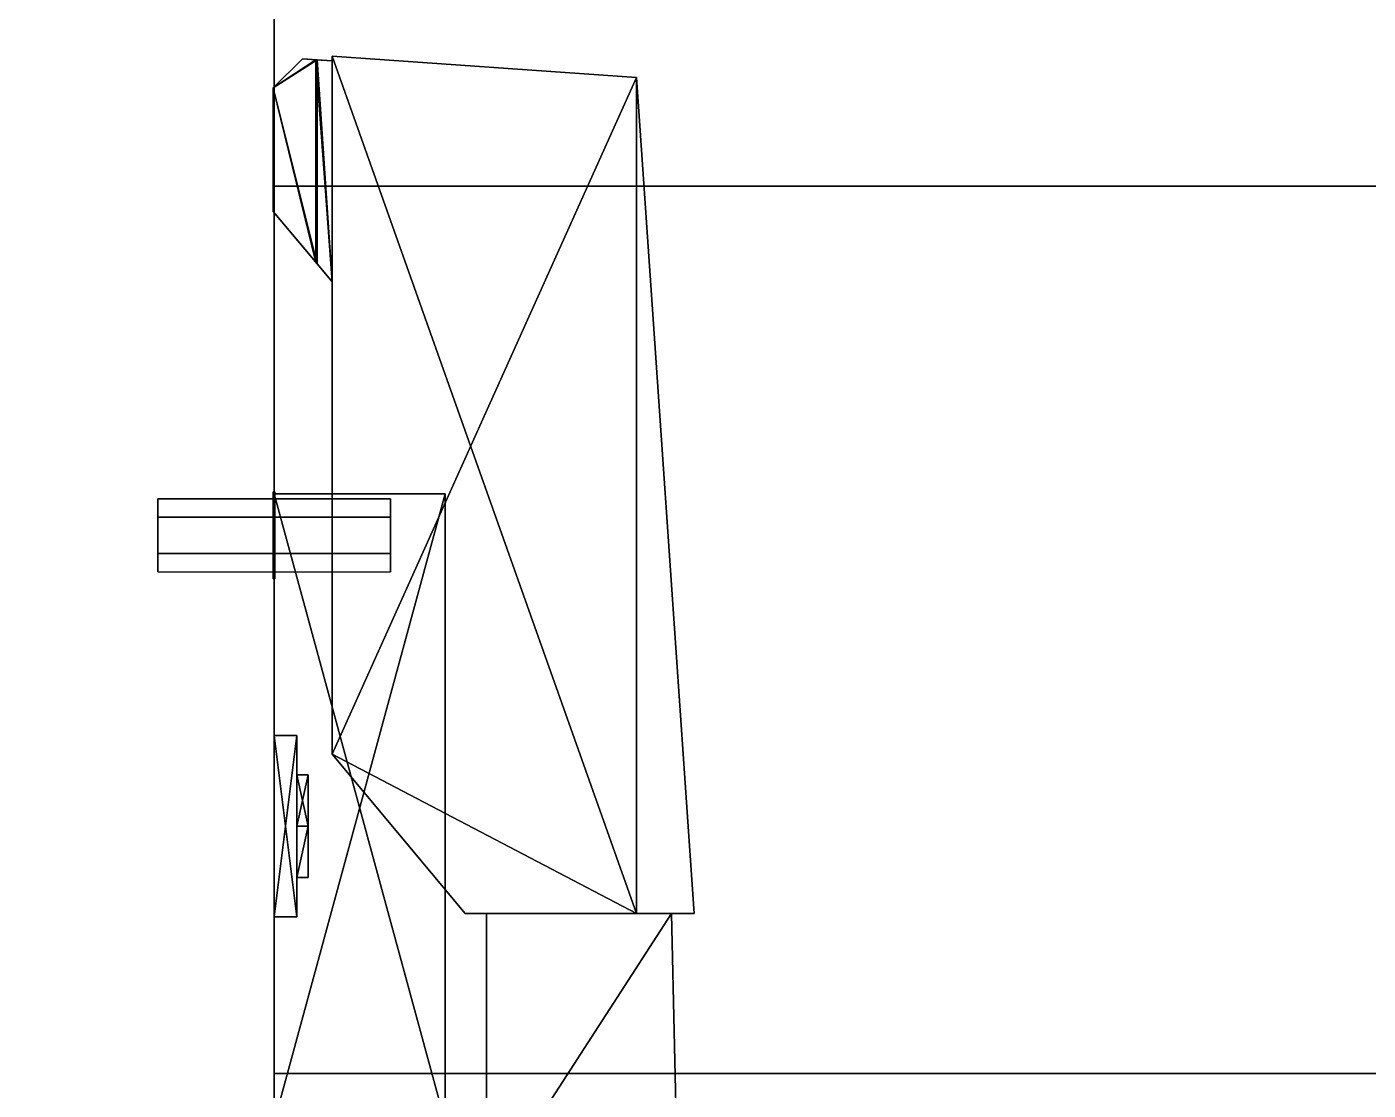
# Model space of a CAD drawing. Extents: x 0 to 3903, y -1756 to 0.
# Drawn here: x 1666 to 1758.2, y -699.2 to -626 of the extents above; entities that cross this region are included whole.
import ezdxf

# ---------------------------------------------------------------- set-up
doc = ezdxf.new("R2010")
doc.units = 0
for name, color, linetype in [('LAYER0', 7, 'CONTINUOUS'), ('LAYER1', 7, 'CONTINUOUS'), ('LAYER107', 7, 'CONTINUOUS'), ('LAYER108', 7, 'CONTINUOUS'), ('LAYER111', 7, 'CONTINUOUS'), ('LAYER112', 254, 'CONTINUOUS'), ('LAYER123', 253, 'CONTINUOUS'), ('LAYER124', 253, 'CONTINUOUS'), ('LAYER126', 253, 'CONTINUOUS'), ('LAYER127', 253, 'CONTINUOUS'), ('LAYER148', 35, 'CONTINUOUS'), ('LAYER89', 7, 'CONTINUOUS')]:
    doc.layers.add(name, color=color, linetype=linetype)

msp = doc.modelspace()

# ---------------------------------------------------------------- linework, layer by layer
at = {"layer": 'LAYER0', "invisible_edges": 1}
for points in [[(3902.994, -18.002), (0.0042, -1756.002), (0.0042, -18.002), (3902.994, -18.002)], [(0.0042, -1756.002), (3902.994, -18.002), (3902.994, -1756.002), (0.0042, -1756.002)], [(3902.994, -1756.002, 5), (0.0042, -18.002, 5), (0.0042, -1756.002, 5), (3902.994, -1756.002, 5)], [(0.0042, -18.002, 5), (3902.994, -1756.002, 5), (3902.994, -18.002, 5), (0.0042, -18.002, 5)]]:
    msp.add_3dface(points, dxfattribs=at)
at = {"layer": 'LAYER107', "invisible_edges": 1}
for points in [[(2387, -168, 205.5), (1683, -718, 205.5), (1683, -168, 205.5), (2387, -168, 205.5)], [(1683, -718, 205.5), (2387, -168, 205.5), (2387, -718, 205.5), (1683, -718, 205.5)], [(1683, -168, 223.5), (1683, -718, 205.5), (1683, -718, 223.5), (1683, -168, 223.5)], [(1683, -718, 205.5), (1683, -168, 223.5), (1683, -168, 205.5), (1683, -718, 205.5)], [(2387, -718, 223.5), (1683, -168, 223.5), (1683, -718, 223.5), (2387, -718, 223.5)], [(1683, -168, 223.5), (2387, -718, 223.5), (2387, -168, 223.5), (1683, -168, 223.5)]]:
    msp.add_3dface(points, dxfattribs=at)
at = {"layer": 'LAYER108', "invisible_edges": 1}
for points in [[(2387, -637, 866), (1683, -717, 866), (1683, -637, 866), (2387, -637, 866)], [(1683, -717, 866), (2387, -637, 866), (2387, -717, 866), (1683, -717, 866)], [(1683, -637, 884), (1683, -717, 866), (1683, -717, 884), (1683, -637, 884)], [(1683, -717, 866), (1683, -637, 884), (1683, -637, 866), (1683, -717, 866)], [(1683, -637, 884), (2387, -637, 866), (1683, -637, 866), (1683, -637, 884)], [(2387, -637, 866), (1683, -637, 884), (2387, -637, 884), (2387, -637, 866)], [(2387, -717, 884), (1683, -637, 884), (1683, -717, 884), (2387, -717, 884)], [(1683, -637, 884), (2387, -717, 884), (2387, -637, 884), (1683, -637, 884)]]:
    msp.add_3dface(points, dxfattribs=at)
at = {"layer": 'LAYER111', "invisible_edges": 1}
for points in [[(2387, -192.5999, 545), (1683, -697.9998, 545), (1683, -192.5999, 545), (2387, -192.5999, 545)], [(1683, -697.9998, 545), (2387, -192.5999, 545), (2387, -697.9998, 545), (1683, -697.9998, 545)], [(1683, -192.5999, 563), (1683, -697.9998, 545), (1683, -697.9998, 563), (1683, -192.5999, 563)], [(1683, -697.9998, 545), (1683, -192.5999, 563), (1683, -192.5999, 545), (1683, -697.9998, 545)], [(2387, -697.9998, 563), (1683, -192.5999, 563), (1683, -697.9998, 563), (2387, -697.9998, 563)], [(1683, -192.5999, 563), (2387, -697.9998, 563), (2387, -192.5999, 563), (1683, -192.5999, 563)], [(2387, -697.9998, 563), (1683, -697.9998, 545), (2387, -697.9998, 545), (2387, -697.9998, 563)], [(1683, -697.9998, 545), (2387, -697.9998, 563), (1683, -697.9998, 563), (1683, -697.9998, 545)]]:
    msp.add_3dface(points, dxfattribs=at)
at = {"layer": 'LAYER112'}
for points in [[(1675, -663.5, 542.5), (1675, -658.5, 542.5), (1675, -659.75, 544.665), (1675, -662.25, 544.665)], [(1675, -663.5, 542.5), (1675, -662.25, 540.3349), (1675, -659.75, 540.3349), (1675, -658.5, 542.5)], [(1682.95, -658, 542.5), (1682.95, -664, 542.5), (1682.95, -662.5, 545.0981), (1682.95, -659.5, 545.0981)], [(1682.95, -658, 542.5), (1682.95, -664, 542.5), (1682.95, -662.5, 539.9019), (1682.95, -659.5, 539.9019)], [(1683.05, -658, 542.5), (1683.05, -664, 542.5), (1683.05, -662.5, 545.0981), (1683.05, -659.5, 545.0981)], [(1683.05, -658, 542.5), (1683.05, -664, 542.5), (1683.05, -662.5, 539.9019), (1683.05, -659.5, 539.9019)], [(1691, -663.5, 542.5), (1691, -658.5, 542.5), (1691, -659.75, 544.665), (1691, -662.25, 544.665)], [(1691, -663.5, 542.5), (1691, -662.25, 540.3349), (1691, -659.75, 540.3349), (1691, -658.5, 542.5)]]:
    msp.add_3dface(points, dxfattribs=at)
at = {"layer": 'LAYER123'}
for points in [[(1707.926, -687.011, 316.3), (1707.926, -629.5056, 316.3), (1687, -628.0422, 316.3), (1707.926, -687.011, 316.3)], [(1687, -676.0403, 316.3), (1707.926, -687.011, 316.3), (1687, -628.0422, 316.3), (1687, -676.0403, 316.3)], [(1687, -676.0403, 316.3), (1687, -628.0422, 316.3), (1687, -628.0422, 298.7), (1687, -676.0403, 316.3)], [(1687, -676.0403, 298.7), (1687, -676.0403, 316.3), (1687, -628.0422, 298.7), (1687, -676.0403, 298.7)], [(1687, -628.0422, 316.3), (1707.926, -629.5056, 298.7), (1687, -628.0422, 298.7), (1687, -628.0422, 316.3)], [(1707.926, -629.5056, 316.3), (1707.926, -629.5056, 298.7), (1687, -628.0422, 316.3), (1707.926, -629.5056, 316.3)], [(1687, -676.0403, 298.7), (1687, -628.0422, 298.7), (1707.926, -629.5056, 298.7), (1687, -676.0403, 298.7)], [(1682.95, -630.2314, 316.625), (1685.968, -628.2976, 316.625), (1684.95, -628.2314, 316.625), (1682.95, -630.2314, 316.625)], [(1685.876, -628.2913, 316.025), (1682.95, -630.2314, 316.025), (1684.95, -628.2314, 316.025), (1685.876, -628.2913, 316.025)], [(1682.95, -630.2314, 298.375), (1684.95, -628.2314, 298.375), (1685.968, -628.2976, 298.375), (1682.95, -630.2314, 298.375)], [(1685.876, -628.2913, 298.975), (1684.95, -628.2314, 298.975), (1682.95, -630.2314, 298.975), (1685.876, -628.2913, 298.975)], [(1682.95, -630.2314, 316.625), (1684.95, -628.2314, 316.025), (1682.95, -630.2314, 316.025), (1682.95, -630.2314, 316.625)], [(1684.95, -628.2314, 316.625), (1684.95, -628.2314, 316.025), (1682.95, -630.2314, 316.625), (1684.95, -628.2314, 316.625)], [(1682.95, -630.2314, 298.375), (1682.95, -630.2314, 298.975), (1684.95, -628.2314, 298.975), (1682.95, -630.2314, 298.375)], [(1684.95, -628.2314, 298.375), (1682.95, -630.2314, 298.375), (1684.95, -628.2314, 298.975), (1684.95, -628.2314, 298.375)], [(1685.876, -628.2913, 316.025), (1685.876, -642.2256, 316.025), (1682.95, -630.2314, 316.025), (1685.876, -628.2913, 316.025)], [(1685.876, -628.2913, 298.975), (1682.95, -630.2314, 298.975), (1685.876, -642.2256, 298.975), (1685.876, -628.2913, 298.975)], [(1685.968, -628.2976, 316.625), (1682.95, -630.2314, 316.625), (1685.968, -642.3354, 316.625), (1685.968, -628.2976, 316.625)], [(1685.968, -628.2976, 298.375), (1685.968, -642.3354, 298.375), (1682.95, -630.2314, 298.375), (1685.968, -628.2976, 298.375)], [(1684.95, -628.2314, 316.625), (1685.876, -628.2913, 316.025), (1684.95, -628.2314, 316.025), (1684.95, -628.2314, 316.625)], [(1685.968, -628.2976, 316.625), (1685.876, -628.2913, 316.025), (1684.95, -628.2314, 316.625), (1685.968, -628.2976, 316.625)], [(1684.95, -628.2314, 298.375), (1684.95, -628.2314, 298.975), (1685.876, -628.2913, 298.975), (1684.95, -628.2314, 298.375)], [(1685.968, -628.2976, 298.375), (1684.95, -628.2314, 298.375), (1685.876, -628.2913, 298.975), (1685.968, -628.2976, 298.375)], [(1685.876, -628.2913, 316.025), (1685.968, -628.2976, 316.625), (1687, -628.3699, 315.6709), (1685.876, -628.2913, 316.025)], [(1685.876, -628.2913, 316.025), (1687, -643.5649, 315.6709), (1685.876, -642.2256, 316.025), (1685.876, -628.2913, 316.025)], [(1687, -628.3699, 315.6709), (1687, -643.5649, 315.6709), (1685.876, -628.2913, 316.025), (1687, -628.3699, 315.6709)], [(1685.876, -628.2913, 298.975), (1687, -628.3699, 299.3291), (1685.968, -628.2976, 298.375), (1685.876, -628.2913, 298.975)], [(1685.876, -628.2913, 298.975), (1685.876, -642.2256, 298.975), (1687, -643.5649, 299.3291), (1685.876, -628.2913, 298.975)], [(1687, -628.3699, 299.3291), (1685.876, -628.2913, 298.975), (1687, -643.5649, 299.3291), (1687, -628.3699, 299.3291)], [(1685.968, -628.2976, 316.625), (1687, -643.5649, 316.3), (1687, -628.3699, 316.3), (1685.968, -628.2976, 316.625)], [(1685.968, -642.3354, 316.625), (1687, -643.5649, 316.3), (1685.968, -628.2976, 316.625), (1685.968, -642.3354, 316.625)], [(1685.968, -628.2976, 316.625), (1687, -628.3699, 316.3), (1687, -628.3699, 315.6709), (1685.968, -628.2976, 316.625)], [(1685.968, -628.2976, 298.375), (1687, -628.3699, 298.7), (1687, -643.5649, 298.7), (1685.968, -628.2976, 298.375)], [(1685.968, -642.3354, 298.375), (1685.968, -628.2976, 298.375), (1687, -643.5649, 298.7), (1685.968, -642.3354, 298.375)], [(1685.968, -628.2976, 298.375), (1687, -628.3699, 299.3291), (1687, -628.3699, 298.7), (1685.968, -628.2976, 298.375)], [(1707.926, -687.011, 298.7), (1687, -676.0403, 298.7), (1707.926, -629.5056, 298.7), (1707.926, -687.011, 298.7)], [(1707.926, -629.5056, 300.1), (1711.9, -687.011, 300.1), (1707.926, -687.011, 300.1), (1707.926, -629.5056, 300.1)], [(1707.926, -629.5056, 314.9), (1707.926, -687.011, 314.9), (1711.9, -687.011, 314.9), (1707.926, -629.5056, 314.9)], [(1707.926, -629.5056, 300.1), (1707.926, -629.5056, 314.9), (1711.9, -687.011, 314.9), (1707.926, -629.5056, 300.1)], [(1711.9, -687.011, 300.1), (1707.926, -629.5056, 300.1), (1711.9, -687.011, 314.9), (1711.9, -687.011, 300.1)], [(1707.926, -629.5056, 300.1), (1707.926, -687.011, 300.1), (1707.926, -687.011, 298.7), (1707.926, -629.5056, 300.1)], [(1707.926, -629.5056, 298.7), (1707.926, -629.5056, 300.1), (1707.926, -687.011, 298.7), (1707.926, -629.5056, 298.7)], [(1707.926, -687.011, 316.3), (1707.926, -629.5056, 314.9), (1707.926, -629.5056, 316.3), (1707.926, -687.011, 316.3)], [(1707.926, -687.011, 314.9), (1707.926, -629.5056, 314.9), (1707.926, -687.011, 316.3), (1707.926, -687.011, 314.9)], [(1682.95, -630.2314, 316.625), (1682.95, -638.7385, 316.625), (1685.968, -642.3354, 316.625), (1682.95, -630.2314, 316.625)], [(1682.95, -630.2314, 316.625), (1682.95, -630.2314, 316.025), (1682.95, -638.7385, 316.025), (1682.95, -630.2314, 316.625)], [(1682.95, -638.7385, 316.625), (1682.95, -630.2314, 316.625), (1682.95, -638.7385, 316.025), (1682.95, -638.7385, 316.625)], [(1682.95, -630.2314, 316.025), (1685.876, -642.2256, 316.025), (1682.95, -638.7385, 316.025), (1682.95, -630.2314, 316.025)], [(1682.95, -630.2314, 298.375), (1685.968, -642.3354, 298.375), (1682.95, -638.7385, 298.375), (1682.95, -630.2314, 298.375)], [(1682.95, -630.2314, 298.375), (1682.95, -638.7385, 298.975), (1682.95, -630.2314, 298.975), (1682.95, -630.2314, 298.375)], [(1682.95, -638.7385, 298.375), (1682.95, -638.7385, 298.975), (1682.95, -630.2314, 298.375), (1682.95, -638.7385, 298.375)], [(1682.95, -630.2314, 298.975), (1682.95, -638.7385, 298.975), (1685.876, -642.2256, 298.975), (1682.95, -630.2314, 298.975)], [(1682.95, -638.7385, 316.625), (1682.95, -638.7385, 316.025), (1685.876, -642.2256, 316.025), (1682.95, -638.7385, 316.625)], [(1685.968, -642.3354, 316.625), (1682.95, -638.7385, 316.625), (1685.876, -642.2256, 316.025), (1685.968, -642.3354, 316.625)], [(1682.95, -638.7385, 298.375), (1685.876, -642.2256, 298.975), (1682.95, -638.7385, 298.975), (1682.95, -638.7385, 298.375)], [(1685.968, -642.3354, 298.375), (1685.876, -642.2256, 298.975), (1682.95, -638.7385, 298.375), (1685.968, -642.3354, 298.375)], [(1685.968, -642.3354, 316.625), (1685.876, -642.2256, 316.025), (1687, -643.5649, 315.6709), (1685.968, -642.3354, 316.625)], [(1685.968, -642.3354, 298.375), (1687, -643.5649, 299.3291), (1685.876, -642.2256, 298.975), (1685.968, -642.3354, 298.375)], [(1687, -643.5649, 316.3), (1685.968, -642.3354, 316.625), (1687, -643.5649, 315.6709), (1687, -643.5649, 316.3)], [(1687, -643.5649, 298.7), (1687, -643.5649, 299.3291), (1685.968, -642.3354, 298.375), (1687, -643.5649, 298.7)], [(1687, -676.0403, 316.3), (1696.142, -687.011, 316.3), (1707.926, -687.011, 316.3), (1687, -676.0403, 316.3)], [(1696.142, -687.011, 298.7), (1687, -676.0403, 298.7), (1707.926, -687.011, 298.7), (1696.142, -687.011, 298.7)], [(1687, -676.0403, 316.3), (1687, -676.0403, 298.7), (1696.142, -687.011, 298.7), (1687, -676.0403, 316.3)], [(1696.142, -687.011, 316.3), (1687, -676.0403, 316.3), (1696.142, -687.011, 298.7), (1696.142, -687.011, 316.3)], [(1696.142, -687.011, 316.3), (1707.926, -687.011, 298.7), (1707.926, -687.011, 316.3), (1696.142, -687.011, 316.3)], [(1696.142, -687.011, 298.7), (1707.926, -687.011, 298.7), (1696.142, -687.011, 316.3), (1696.142, -687.011, 298.7)], [(1697.625, -706.666, 314.2), (1710.725, -704.2454, 314.2), (1710.334, -687.011, 314.2), (1697.625, -706.666, 314.2)], [(1697.625, -687.011, 314.2), (1697.625, -706.666, 314.2), (1710.334, -687.011, 314.2), (1697.625, -687.011, 314.2)], [(1697.625, -706.666, 300.8), (1710.334, -687.011, 300.8), (1710.725, -704.2454, 300.8), (1697.625, -706.666, 300.8)], [(1697.625, -687.011, 300.8), (1710.334, -687.011, 300.8), (1697.625, -706.666, 300.8), (1697.625, -687.011, 300.8)], [(1697.625, -706.666, 314.2), (1697.625, -687.011, 300.8), (1697.625, -706.666, 300.8), (1697.625, -706.666, 314.2)], [(1697.625, -687.011, 314.2), (1697.625, -687.011, 300.8), (1697.625, -706.666, 314.2), (1697.625, -687.011, 314.2)], [(1707.926, -687.011, 314.9), (1711.9, -687.011, 300.1), (1711.9, -687.011, 314.9), (1707.926, -687.011, 314.9)], [(1707.926, -687.011, 300.1), (1711.9, -687.011, 300.1), (1707.926, -687.011, 314.9), (1707.926, -687.011, 300.1)], [(1710.334, -687.011, 314.2), (1710.725, -704.2454, 314.2), (1710.725, -704.2454, 300.8), (1710.334, -687.011, 314.2)], [(1710.334, -687.011, 300.8), (1710.334, -687.011, 314.2), (1710.725, -704.2454, 300.8), (1710.334, -687.011, 300.8)]]:
    msp.add_3dface(points, dxfattribs=at)
at = {"layer": 'LAYER124'}
for points in [[(1683, -658.1428, 301.5), (1694.78, -701.3635, 301.5), (1683, -701.3635, 301.5), (1683, -658.1428, 301.5)], [(1694.78, -658.1428, 301.5), (1694.78, -701.3635, 301.5), (1683, -658.1428, 301.5), (1694.78, -658.1428, 301.5)], [(1683, -658.1428, 313.5), (1694.78, -658.1428, 301.5), (1683, -658.1428, 301.5), (1683, -658.1428, 313.5)], [(1694.78, -658.1428, 313.5), (1694.78, -658.1428, 301.5), (1683, -658.1428, 313.5), (1694.78, -658.1428, 313.5)], [(1683, -701.3635, 313.5), (1694.78, -658.1428, 313.5), (1683, -658.1428, 313.5), (1683, -701.3635, 313.5)], [(1694.78, -701.3635, 313.5), (1694.78, -658.1428, 313.5), (1683, -701.3635, 313.5), (1694.78, -701.3635, 313.5)], [(1694.78, -658.1428, 301.5), (1694.78, -701.3635, 313.5), (1694.78, -701.3635, 301.5), (1694.78, -658.1428, 301.5)], [(1694.78, -658.1428, 313.5), (1694.78, -701.3635, 313.5), (1694.78, -658.1428, 301.5), (1694.78, -658.1428, 313.5)], [(1683, -674.7661, 330.5), (1683, -687.2339, 330.5), (1684.571, -687.2339, 330.5), (1683, -674.7661, 330.5)], [(1684.571, -674.7661, 330.5), (1683, -674.7661, 330.5), (1684.571, -687.2339, 330.5), (1684.571, -674.7661, 330.5)], [(1683, -674.7661, 284.5), (1683, -674.7661, 330.5), (1684.571, -674.7661, 330.5), (1683, -674.7661, 284.5)], [(1684.571, -674.7661, 284.5), (1683, -674.7661, 284.5), (1684.571, -674.7661, 330.5), (1684.571, -674.7661, 284.5)], [(1683, -687.2339, 284.5), (1683, -674.7661, 284.5), (1684.571, -674.7661, 284.5), (1683, -687.2339, 284.5)], [(1684.571, -687.2339, 284.5), (1683, -687.2339, 284.5), (1684.571, -674.7661, 284.5), (1684.571, -687.2339, 284.5)], [(1684.571, -674.7661, 330.5), (1684.571, -687.2339, 330.5), (1684.571, -687.2339, 284.5), (1684.571, -674.7661, 330.5)], [(1684.571, -674.7661, 284.5), (1684.571, -674.7661, 330.5), (1684.571, -687.2339, 284.5), (1684.571, -674.7661, 284.5)], [(1684.571, -681, 319.2574), (1685.356, -677.4736, 323.5), (1685.356, -681, 319.2574), (1684.571, -681, 319.2574)], [(1684.571, -677.4736, 323.5), (1685.356, -677.4736, 323.5), (1684.571, -681, 319.2574), (1684.571, -677.4736, 323.5)], [(1684.571, -677.4736, 323.5), (1685.356, -681, 327.7426), (1685.356, -677.4736, 323.5), (1684.571, -677.4736, 323.5)], [(1684.571, -681, 327.7426), (1685.356, -681, 327.7426), (1684.571, -677.4736, 323.5), (1684.571, -681, 327.7426)], [(1684.571, -681, 319.2574), (1684.571, -677.4736, 323.5), (1684.571, -681, 327.7426), (1684.571, -681, 319.2574)], [(1684.571, -681, 287.2574), (1685.356, -677.4736, 291.5), (1685.356, -681, 287.2574), (1684.571, -681, 287.2574)], [(1684.571, -677.4736, 291.5), (1685.356, -677.4736, 291.5), (1684.571, -681, 287.2574), (1684.571, -677.4736, 291.5)], [(1684.571, -677.4736, 291.5), (1685.356, -681, 295.7426), (1685.356, -677.4736, 291.5), (1684.571, -677.4736, 291.5)], [(1684.571, -681, 295.7426), (1685.356, -681, 295.7426), (1684.571, -677.4736, 291.5), (1684.571, -681, 295.7426)], [(1684.571, -681, 287.2574), (1684.571, -677.4736, 291.5), (1684.571, -681, 295.7426), (1684.571, -681, 287.2574)], [(1685.356, -684.5264, 323.5), (1685.356, -677.4736, 323.5), (1685.356, -681, 327.7426), (1685.356, -684.5264, 323.5)], [(1685.356, -681, 319.2574), (1685.356, -677.4736, 323.5), (1685.356, -684.5264, 323.5), (1685.356, -681, 319.2574)], [(1685.356, -684.5264, 291.5), (1685.356, -677.4736, 291.5), (1685.356, -681, 295.7426), (1685.356, -684.5264, 291.5)], [(1685.356, -681, 287.2574), (1685.356, -677.4736, 291.5), (1685.356, -684.5264, 291.5), (1685.356, -681, 287.2574)], [(1684.571, -684.5264, 323.5), (1685.356, -681, 319.2574), (1685.356, -684.5264, 323.5), (1684.571, -684.5264, 323.5)], [(1684.571, -681, 319.2574), (1685.356, -681, 319.2574), (1684.571, -684.5264, 323.5), (1684.571, -681, 319.2574)], [(1684.571, -684.5264, 323.5), (1684.571, -681, 319.2574), (1684.571, -681, 327.7426), (1684.571, -684.5264, 323.5)], [(1684.571, -684.5264, 323.5), (1685.356, -681, 327.7426), (1684.571, -681, 327.7426), (1684.571, -684.5264, 323.5)], [(1685.356, -684.5264, 323.5), (1685.356, -681, 327.7426), (1684.571, -684.5264, 323.5), (1685.356, -684.5264, 323.5)], [(1684.571, -684.5264, 291.5), (1685.356, -681, 287.2574), (1685.356, -684.5264, 291.5), (1684.571, -684.5264, 291.5)], [(1684.571, -681, 287.2574), (1685.356, -681, 287.2574), (1684.571, -684.5264, 291.5), (1684.571, -681, 287.2574)], [(1684.571, -684.5264, 291.5), (1684.571, -681, 287.2574), (1684.571, -681, 295.7426), (1684.571, -684.5264, 291.5)], [(1684.571, -684.5264, 291.5), (1685.356, -681, 295.7426), (1684.571, -681, 295.7426), (1684.571, -684.5264, 291.5)], [(1685.356, -684.5264, 291.5), (1685.356, -681, 295.7426), (1684.571, -684.5264, 291.5), (1685.356, -684.5264, 291.5)], [(1684.571, -687.2339, 330.5), (1683, -687.2339, 330.5), (1683, -687.2339, 284.5), (1684.571, -687.2339, 330.5)], [(1684.571, -687.2339, 284.5), (1684.571, -687.2339, 330.5), (1683, -687.2339, 284.5), (1684.571, -687.2339, 284.5)]]:
    msp.add_3dface(points, dxfattribs=at)
at = {"layer": 'LAYER126'}
for points in [[(1707.926, -687.011, 790.3), (1707.926, -629.5056, 790.3), (1687, -628.0422, 790.3), (1707.926, -687.011, 790.3)], [(1687, -676.0403, 790.3), (1707.926, -687.011, 790.3), (1687, -628.0422, 790.3), (1687, -676.0403, 790.3)], [(1687, -676.0403, 790.3), (1687, -628.0422, 790.3), (1687, -628.0422, 772.7), (1687, -676.0403, 790.3)], [(1687, -676.0403, 772.7), (1687, -676.0403, 790.3), (1687, -628.0422, 772.7), (1687, -676.0403, 772.7)], [(1687, -628.0422, 790.3), (1707.926, -629.5056, 772.7), (1687, -628.0422, 772.7), (1687, -628.0422, 790.3)], [(1707.926, -629.5056, 790.3), (1707.926, -629.5056, 772.7), (1687, -628.0422, 790.3), (1707.926, -629.5056, 790.3)], [(1687, -676.0403, 772.7), (1687, -628.0422, 772.7), (1707.926, -629.5056, 772.7), (1687, -676.0403, 772.7)], [(1682.95, -630.2314, 790.625), (1685.968, -628.2976, 790.625), (1684.95, -628.2314, 790.625), (1682.95, -630.2314, 790.625)], [(1685.876, -628.2913, 790.025), (1682.95, -630.2314, 790.025), (1684.95, -628.2314, 790.025), (1685.876, -628.2913, 790.025)], [(1682.95, -630.2314, 772.375), (1684.95, -628.2314, 772.375), (1685.968, -628.2976, 772.375), (1682.95, -630.2314, 772.375)], [(1685.876, -628.2913, 772.975), (1684.95, -628.2314, 772.975), (1682.95, -630.2314, 772.975), (1685.876, -628.2913, 772.975)], [(1682.95, -630.2314, 790.625), (1684.95, -628.2314, 790.025), (1682.95, -630.2314, 790.025), (1682.95, -630.2314, 790.625)], [(1684.95, -628.2314, 790.625), (1684.95, -628.2314, 790.025), (1682.95, -630.2314, 790.625), (1684.95, -628.2314, 790.625)], [(1682.95, -630.2314, 772.375), (1682.95, -630.2314, 772.975), (1684.95, -628.2314, 772.975), (1682.95, -630.2314, 772.375)], [(1684.95, -628.2314, 772.375), (1682.95, -630.2314, 772.375), (1684.95, -628.2314, 772.975), (1684.95, -628.2314, 772.375)], [(1685.876, -628.2913, 790.025), (1685.876, -642.2256, 790.025), (1682.95, -630.2314, 790.025), (1685.876, -628.2913, 790.025)], [(1685.876, -628.2913, 772.975), (1682.95, -630.2314, 772.975), (1685.876, -642.2256, 772.975), (1685.876, -628.2913, 772.975)], [(1685.968, -628.2976, 790.625), (1682.95, -630.2314, 790.625), (1685.968, -642.3354, 790.625), (1685.968, -628.2976, 790.625)], [(1685.968, -628.2976, 772.375), (1685.968, -642.3354, 772.375), (1682.95, -630.2314, 772.375), (1685.968, -628.2976, 772.375)], [(1684.95, -628.2314, 790.625), (1685.876, -628.2913, 790.025), (1684.95, -628.2314, 790.025), (1684.95, -628.2314, 790.625)], [(1685.968, -628.2976, 790.625), (1685.876, -628.2913, 790.025), (1684.95, -628.2314, 790.625), (1685.968, -628.2976, 790.625)], [(1684.95, -628.2314, 772.375), (1684.95, -628.2314, 772.975), (1685.876, -628.2913, 772.975), (1684.95, -628.2314, 772.375)], [(1685.968, -628.2976, 772.375), (1684.95, -628.2314, 772.375), (1685.876, -628.2913, 772.975), (1685.968, -628.2976, 772.375)], [(1685.876, -628.2913, 790.025), (1685.968, -628.2976, 790.625), (1687, -628.3699, 789.671), (1685.876, -628.2913, 790.025)], [(1685.876, -628.2913, 790.025), (1687, -643.5649, 789.671), (1685.876, -642.2256, 790.025), (1685.876, -628.2913, 790.025)], [(1687, -628.3699, 789.671), (1687, -643.5649, 789.671), (1685.876, -628.2913, 790.025), (1687, -628.3699, 789.671)], [(1685.876, -628.2913, 772.975), (1687, -628.3699, 773.329), (1685.968, -628.2976, 772.375), (1685.876, -628.2913, 772.975)], [(1685.876, -628.2913, 772.975), (1685.876, -642.2256, 772.975), (1687, -643.5649, 773.329), (1685.876, -628.2913, 772.975)], [(1687, -628.3699, 773.329), (1685.876, -628.2913, 772.975), (1687, -643.5649, 773.329), (1687, -628.3699, 773.329)], [(1685.968, -628.2976, 790.625), (1687, -643.5649, 790.3), (1687, -628.3699, 790.3), (1685.968, -628.2976, 790.625)], [(1685.968, -642.3354, 790.625), (1687, -643.5649, 790.3), (1685.968, -628.2976, 790.625), (1685.968, -642.3354, 790.625)], [(1685.968, -628.2976, 790.625), (1687, -628.3699, 790.3), (1687, -628.3699, 789.671), (1685.968, -628.2976, 790.625)], [(1685.968, -628.2976, 772.375), (1687, -628.3699, 772.7), (1687, -643.5649, 772.7), (1685.968, -628.2976, 772.375)], [(1685.968, -642.3354, 772.375), (1685.968, -628.2976, 772.375), (1687, -643.5649, 772.7), (1685.968, -642.3354, 772.375)], [(1685.968, -628.2976, 772.375), (1687, -628.3699, 773.329), (1687, -628.3699, 772.7), (1685.968, -628.2976, 772.375)], [(1707.926, -687.011, 772.7), (1687, -676.0403, 772.7), (1707.926, -629.5056, 772.7), (1707.926, -687.011, 772.7)], [(1707.926, -629.5056, 774.1), (1711.9, -687.011, 774.1), (1707.926, -687.011, 774.1), (1707.926, -629.5056, 774.1)], [(1707.926, -629.5056, 788.9), (1707.926, -687.011, 788.9), (1711.9, -687.011, 788.9), (1707.926, -629.5056, 788.9)], [(1707.926, -629.5056, 774.1), (1707.926, -629.5056, 788.9), (1711.9, -687.011, 788.9), (1707.926, -629.5056, 774.1)], [(1711.9, -687.011, 774.1), (1707.926, -629.5056, 774.1), (1711.9, -687.011, 788.9), (1711.9, -687.011, 774.1)], [(1707.926, -629.5056, 774.1), (1707.926, -687.011, 774.1), (1707.926, -687.011, 772.7), (1707.926, -629.5056, 774.1)], [(1707.926, -629.5056, 772.7), (1707.926, -629.5056, 774.1), (1707.926, -687.011, 772.7), (1707.926, -629.5056, 772.7)], [(1707.926, -687.011, 790.3), (1707.926, -629.5056, 788.9), (1707.926, -629.5056, 790.3), (1707.926, -687.011, 790.3)], [(1707.926, -687.011, 788.9), (1707.926, -629.5056, 788.9), (1707.926, -687.011, 790.3), (1707.926, -687.011, 788.9)], [(1682.95, -630.2314, 790.625), (1682.95, -638.7385, 790.625), (1685.968, -642.3354, 790.625), (1682.95, -630.2314, 790.625)], [(1682.95, -630.2314, 790.625), (1682.95, -630.2314, 790.025), (1682.95, -638.7385, 790.025), (1682.95, -630.2314, 790.625)], [(1682.95, -638.7385, 790.625), (1682.95, -630.2314, 790.625), (1682.95, -638.7385, 790.025), (1682.95, -638.7385, 790.625)], [(1682.95, -630.2314, 790.025), (1685.876, -642.2256, 790.025), (1682.95, -638.7385, 790.025), (1682.95, -630.2314, 790.025)], [(1682.95, -630.2314, 772.375), (1685.968, -642.3354, 772.375), (1682.95, -638.7385, 772.375), (1682.95, -630.2314, 772.375)], [(1682.95, -630.2314, 772.375), (1682.95, -638.7385, 772.975), (1682.95, -630.2314, 772.975), (1682.95, -630.2314, 772.375)], [(1682.95, -638.7385, 772.375), (1682.95, -638.7385, 772.975), (1682.95, -630.2314, 772.375), (1682.95, -638.7385, 772.375)], [(1682.95, -630.2314, 772.975), (1682.95, -638.7385, 772.975), (1685.876, -642.2256, 772.975), (1682.95, -630.2314, 772.975)], [(1682.95, -638.7385, 790.625), (1682.95, -638.7385, 790.025), (1685.876, -642.2256, 790.025), (1682.95, -638.7385, 790.625)], [(1685.968, -642.3354, 790.625), (1682.95, -638.7385, 790.625), (1685.876, -642.2256, 790.025), (1685.968, -642.3354, 790.625)], [(1682.95, -638.7385, 772.375), (1685.876, -642.2256, 772.975), (1682.95, -638.7385, 772.975), (1682.95, -638.7385, 772.375)], [(1685.968, -642.3354, 772.375), (1685.876, -642.2256, 772.975), (1682.95, -638.7385, 772.375), (1685.968, -642.3354, 772.375)], [(1685.968, -642.3354, 790.625), (1685.876, -642.2256, 790.025), (1687, -643.5649, 789.671), (1685.968, -642.3354, 790.625)], [(1685.968, -642.3354, 772.375), (1687, -643.5649, 773.329), (1685.876, -642.2256, 772.975), (1685.968, -642.3354, 772.375)], [(1687, -643.5649, 790.3), (1685.968, -642.3354, 790.625), (1687, -643.5649, 789.671), (1687, -643.5649, 790.3)], [(1687, -643.5649, 772.7), (1687, -643.5649, 773.329), (1685.968, -642.3354, 772.375), (1687, -643.5649, 772.7)], [(1687, -676.0403, 790.3), (1696.142, -687.011, 790.3), (1707.926, -687.011, 790.3), (1687, -676.0403, 790.3)], [(1696.142, -687.011, 772.7), (1687, -676.0403, 772.7), (1707.926, -687.011, 772.7), (1696.142, -687.011, 772.7)], [(1687, -676.0403, 790.3), (1687, -676.0403, 772.7), (1696.142, -687.011, 772.7), (1687, -676.0403, 790.3)], [(1696.142, -687.011, 790.3), (1687, -676.0403, 790.3), (1696.142, -687.011, 772.7), (1696.142, -687.011, 790.3)], [(1696.142, -687.011, 790.3), (1707.926, -687.011, 772.7), (1707.926, -687.011, 790.3), (1696.142, -687.011, 790.3)], [(1696.142, -687.011, 772.7), (1707.926, -687.011, 772.7), (1696.142, -687.011, 790.3), (1696.142, -687.011, 772.7)], [(1697.625, -706.666, 788.2), (1710.725, -704.2454, 788.2), (1710.334, -687.011, 788.2), (1697.625, -706.666, 788.2)], [(1697.625, -687.011, 788.2), (1697.625, -706.666, 788.2), (1710.334, -687.011, 788.2), (1697.625, -687.011, 788.2)], [(1697.625, -706.666, 774.8), (1710.334, -687.011, 774.8), (1710.725, -704.2454, 774.8), (1697.625, -706.666, 774.8)], [(1697.625, -687.011, 774.8), (1710.334, -687.011, 774.8), (1697.625, -706.666, 774.8), (1697.625, -687.011, 774.8)], [(1697.625, -706.666, 788.2), (1697.625, -687.011, 774.8), (1697.625, -706.666, 774.8), (1697.625, -706.666, 788.2)], [(1697.625, -687.011, 788.2), (1697.625, -687.011, 774.8), (1697.625, -706.666, 788.2), (1697.625, -687.011, 788.2)], [(1707.926, -687.011, 788.9), (1711.9, -687.011, 774.1), (1711.9, -687.011, 788.9), (1707.926, -687.011, 788.9)], [(1707.926, -687.011, 774.1), (1711.9, -687.011, 774.1), (1707.926, -687.011, 788.9), (1707.926, -687.011, 774.1)], [(1710.334, -687.011, 788.2), (1710.725, -704.2454, 788.2), (1710.725, -704.2454, 774.8), (1710.334, -687.011, 788.2)], [(1710.334, -687.011, 774.8), (1710.334, -687.011, 788.2), (1710.725, -704.2454, 774.8), (1710.334, -687.011, 774.8)]]:
    msp.add_3dface(points, dxfattribs=at)
at = {"layer": 'LAYER127'}
for points in [[(1683, -658.1428, 775.5), (1694.78, -701.3635, 775.5), (1683, -701.3635, 775.5), (1683, -658.1428, 775.5)], [(1694.78, -658.1428, 775.5), (1694.78, -701.3635, 775.5), (1683, -658.1428, 775.5), (1694.78, -658.1428, 775.5)], [(1683, -658.1428, 787.5), (1694.78, -658.1428, 775.5), (1683, -658.1428, 775.5), (1683, -658.1428, 787.5)], [(1694.78, -658.1428, 787.5), (1694.78, -658.1428, 775.5), (1683, -658.1428, 787.5), (1694.78, -658.1428, 787.5)], [(1683, -701.3635, 787.5), (1694.78, -658.1428, 787.5), (1683, -658.1428, 787.5), (1683, -701.3635, 787.5)], [(1694.78, -701.3635, 787.5), (1694.78, -658.1428, 787.5), (1683, -701.3635, 787.5), (1694.78, -701.3635, 787.5)], [(1694.78, -658.1428, 775.5), (1694.78, -701.3635, 787.5), (1694.78, -701.3635, 775.5), (1694.78, -658.1428, 775.5)], [(1694.78, -658.1428, 787.5), (1694.78, -701.3635, 787.5), (1694.78, -658.1428, 775.5), (1694.78, -658.1428, 787.5)], [(1683, -674.7661, 804.5), (1683, -687.2339, 804.5), (1684.571, -687.2339, 804.5), (1683, -674.7661, 804.5)], [(1684.571, -674.7661, 804.5), (1683, -674.7661, 804.5), (1684.571, -687.2339, 804.5), (1684.571, -674.7661, 804.5)], [(1683, -674.7661, 758.5), (1683, -674.7661, 804.5), (1684.571, -674.7661, 804.5), (1683, -674.7661, 758.5)], [(1684.571, -674.7661, 758.5), (1683, -674.7661, 758.5), (1684.571, -674.7661, 804.5), (1684.571, -674.7661, 758.5)], [(1683, -687.2339, 758.5), (1683, -674.7661, 758.5), (1684.571, -674.7661, 758.5), (1683, -687.2339, 758.5)], [(1684.571, -687.2339, 758.5), (1683, -687.2339, 758.5), (1684.571, -674.7661, 758.5), (1684.571, -687.2339, 758.5)], [(1684.571, -674.7661, 804.5), (1684.571, -687.2339, 804.5), (1684.571, -687.2339, 758.5), (1684.571, -674.7661, 804.5)], [(1684.571, -674.7661, 758.5), (1684.571, -674.7661, 804.5), (1684.571, -687.2339, 758.5), (1684.571, -674.7661, 758.5)], [(1684.571, -681, 793.2574), (1685.356, -677.4736, 797.5), (1685.356, -681, 793.2574), (1684.571, -681, 793.2574)], [(1684.571, -677.4736, 797.5), (1685.356, -677.4736, 797.5), (1684.571, -681, 793.2574), (1684.571, -677.4736, 797.5)], [(1684.571, -677.4736, 797.5), (1685.356, -681, 801.7426), (1685.356, -677.4736, 797.5), (1684.571, -677.4736, 797.5)], [(1684.571, -681, 801.7426), (1685.356, -681, 801.7426), (1684.571, -677.4736, 797.5), (1684.571, -681, 801.7426)], [(1684.571, -681, 793.2574), (1684.571, -677.4736, 797.5), (1684.571, -681, 801.7426), (1684.571, -681, 793.2574)], [(1684.571, -681, 761.2574), (1685.356, -677.4736, 765.5), (1685.356, -681, 761.2574), (1684.571, -681, 761.2574)], [(1684.571, -677.4736, 765.5), (1685.356, -677.4736, 765.5), (1684.571, -681, 761.2574), (1684.571, -677.4736, 765.5)], [(1684.571, -677.4736, 765.5), (1685.356, -681, 769.7426), (1685.356, -677.4736, 765.5), (1684.571, -677.4736, 765.5)], [(1684.571, -681, 769.7426), (1685.356, -681, 769.7426), (1684.571, -677.4736, 765.5), (1684.571, -681, 769.7426)], [(1684.571, -681, 761.2574), (1684.571, -677.4736, 765.5), (1684.571, -681, 769.7426), (1684.571, -681, 761.2574)], [(1685.356, -684.5264, 797.5), (1685.356, -677.4736, 797.5), (1685.356, -681, 801.7426), (1685.356, -684.5264, 797.5)], [(1685.356, -681, 793.2574), (1685.356, -677.4736, 797.5), (1685.356, -684.5264, 797.5), (1685.356, -681, 793.2574)], [(1685.356, -684.5264, 765.5), (1685.356, -677.4736, 765.5), (1685.356, -681, 769.7426), (1685.356, -684.5264, 765.5)], [(1685.356, -681, 761.2574), (1685.356, -677.4736, 765.5), (1685.356, -684.5264, 765.5), (1685.356, -681, 761.2574)], [(1684.571, -684.5264, 797.5), (1685.356, -681, 793.2574), (1685.356, -684.5264, 797.5), (1684.571, -684.5264, 797.5)], [(1684.571, -681, 793.2574), (1685.356, -681, 793.2574), (1684.571, -684.5264, 797.5), (1684.571, -681, 793.2574)], [(1684.571, -684.5264, 797.5), (1684.571, -681, 793.2574), (1684.571, -681, 801.7426), (1684.571, -684.5264, 797.5)], [(1684.571, -684.5264, 797.5), (1685.356, -681, 801.7426), (1684.571, -681, 801.7426), (1684.571, -684.5264, 797.5)], [(1685.356, -684.5264, 797.5), (1685.356, -681, 801.7426), (1684.571, -684.5264, 797.5), (1685.356, -684.5264, 797.5)], [(1684.571, -684.5264, 765.5), (1685.356, -681, 761.2574), (1685.356, -684.5264, 765.5), (1684.571, -684.5264, 765.5)], [(1684.571, -681, 761.2574), (1685.356, -681, 761.2574), (1684.571, -684.5264, 765.5), (1684.571, -681, 761.2574)], [(1684.571, -684.5264, 765.5), (1684.571, -681, 761.2574), (1684.571, -681, 769.7426), (1684.571, -684.5264, 765.5)], [(1684.571, -684.5264, 765.5), (1685.356, -681, 769.7426), (1684.571, -681, 769.7426), (1684.571, -684.5264, 765.5)], [(1685.356, -684.5264, 765.5), (1685.356, -681, 769.7426), (1684.571, -684.5264, 765.5), (1685.356, -684.5264, 765.5)], [(1684.571, -687.2339, 804.5), (1683, -687.2339, 804.5), (1683, -687.2339, 758.5), (1684.571, -687.2339, 804.5)], [(1684.571, -687.2339, 758.5), (1684.571, -687.2339, 804.5), (1683, -687.2339, 758.5), (1684.571, -687.2339, 758.5)]]:
    msp.add_3dface(points, dxfattribs=at)
at = {"layer": 'LAYER148'}
for points, invisible_edges in [([(870.0003, -232.001, 885), (2405, -168.001, 885), (2405, -738.001, 885), (870.0003, -232.001, 885)], 5), ([(2405, -168.001, 930), (870.0003, -232.001, 930), (2405, -738.001, 930), (2405, -168.001, 930)], 3), ([(870.0003, -232.001, 885), (2405, -738.001, 885), (870.0003, -692.001, 885), (870.0003, -232.001, 885)], 3), ([(2405, -738.001, 930), (870.0003, -232.001, 930), (870.0003, -692.001, 930), (2405, -738.001, 930)], 5), ([(155.0002, -738.001, 885), (240.0003, -692.001, 885), (2405, -738.001, 885), (155.0002, -738.001, 885)], 3), ([(2405, -738.001, 930), (870.0003, -692.001, 930), (155.0002, -738.001, 930), (2405, -738.001, 930)], 3), ([(870.0003, -692.001, 885), (2405, -738.001, 885), (240.0003, -692.001, 885), (870.0003, -692.001, 885)], 3)]:
    msp.add_3dface(points, dxfattribs=dict(at, invisible_edges=invisible_edges))
at = {"layer": 'LAYER89', "invisible_edges": 1}
for points in [[(1665, -168, 204.5), (1683, -718, 204.5), (1665, -718, 204.5), (1665, -168, 204.5)], [(1683, -718, 204.5), (1665, -168, 204.5), (1683, -168, 204.5), (1683, -718, 204.5)], [(1683, -168, 884.5), (1665, -718, 884.5), (1683, -718, 884.5), (1683, -168, 884.5)], [(1665, -718, 884.5), (1683, -168, 884.5), (1665, -168, 884.5), (1665, -718, 884.5)], [(1683, -168, 884.5), (1683, -718, 204.5), (1683, -168, 204.5), (1683, -168, 884.5)], [(1683, -718, 204.5), (1683, -168, 884.5), (1683, -718, 884.5), (1683, -718, 204.5)]]:
    msp.add_3dface(points, dxfattribs=at)

# ---------------------------------------------------------------- meshes
at = {"layer": 'LAYER1'}
mesh = msp.add_polymesh((5, 2), dxfattribs=at)
for k, corner in enumerate([(150.0001, -168.0002, 2955), (150.0001, -1606, 2955), (3752.999, -168.0002, 2955), (150.0001, -168.0002, 2955), (3752.999, -1606, 2955), (3752.999, -168.0002, 2955), (150, -1606, 2955), (3752.999, -1606, 2955), (0, -1756, 2955), (3902.999, -1756, 2955)]):
    mesh.set_mesh_vertex(divmod(k, 2), corner)
at = {"layer": 'LAYER112'}
mesh = msp.add_polymesh((2, 6), dxfattribs=dict(at, n_close=True))
for k, corner in enumerate([(1691, -663.5, 542.5), (1691, -662.25, 544.665), (1691, -659.75, 544.665), (1691, -658.5, 542.5), (1691, -659.75, 540.3349), (1691, -662.25, 540.3349), (1675, -663.5, 542.5), (1675, -662.25, 544.665), (1675, -659.75, 544.665), (1675, -658.5, 542.5), (1675, -659.75, 540.3349), (1675, -662.25, 540.3349)]):
    mesh.set_mesh_vertex(divmod(k, 6), corner)
mesh = msp.add_polymesh((2, 6), dxfattribs=dict(at, n_close=True))
for k, corner in enumerate([(1683.05, -664, 542.5), (1683.05, -662.5, 545.0981), (1683.05, -659.5, 545.0981), (1683.05, -658, 542.5), (1683.05, -659.5, 539.9019), (1683.05, -662.5, 539.9019), (1682.95, -664, 542.5), (1682.95, -662.5, 545.0981), (1682.95, -659.5, 545.0981), (1682.95, -658, 542.5), (1682.95, -659.5, 539.9019), (1682.95, -662.5, 539.9019)]):
    mesh.set_mesh_vertex(divmod(k, 6), corner)

doc.saveas('drawing.dxf')
